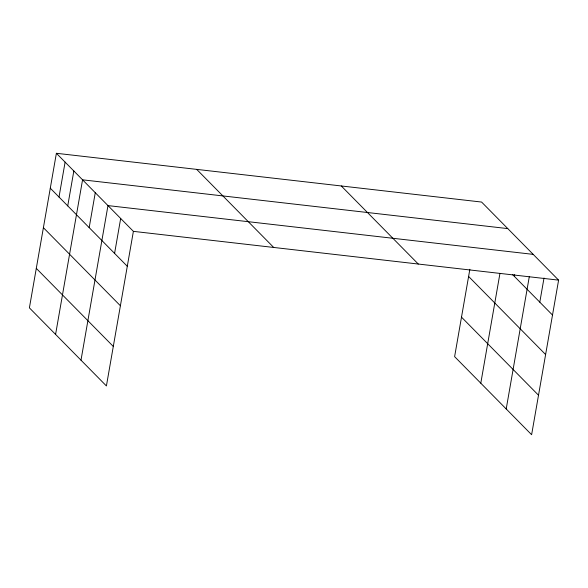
<?xml version="1.0" encoding="UTF-8"?>
<svg xmlns="http://www.w3.org/2000/svg" width="588" height="588" viewBox="0 0 588 588"><rect width="100%" height="100%" fill="white"/><g stroke="black" fill="none" stroke-linecap="round" stroke-linejoin="round"><path stroke-width="0.88" d="M56.382 153.284L29.4 307.862L106.406 385.941L133.388 231.356L56.382 153.284L481.594 202.059L558.6 280.138L531.618 434.716L454.612 356.644L469.856 269.289M59.013 197.046L65.106 162.126M67.738 205.896L73.831 170.976M55.581 334.41L82.563 179.825L507.775 228.607M89.178 227.629L95.271 192.71M80.997 360.172L107.972 205.594L533.184 254.369M114.587 253.391L120.68 218.479M480.793 383.185L499.954 273.398M514.39 276.404L514.698 274.611M506.209 408.954L529.281 276.757M539.799 302.173L544.018 277.999M133.388 231.356L558.6 280.138M512.479 274.471L552.507 315.05M468.607 276.463L545.613 354.542M341.275 185.962L418.281 264.041M461.506 317.152L538.512 395.232M196.701 169.381L273.707 247.452M50.289 188.197L127.295 266.276M43.394 227.688L120.4 305.767M36.294 268.371L113.3 346.45"/></g></svg>
